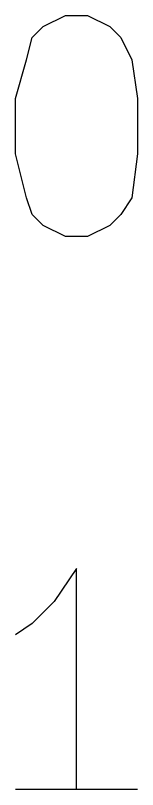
# Model space of a CAD drawing. Extents: x 4000 to 113000, y 4000 to 78670.
# Drawn here: x 59710 to 59930, y 29010 to 30410 of the extents above; entities that cross this region are included whole.
import ezdxf

# ---------------------------------------------------------------- set-up
doc = ezdxf.new("R2010")
doc.units = 0
doc.layers.add('BLACK', color=1, linetype='CONTINUOUS')

msp = doc.modelspace()

# ---------------------------------------------------------------- linework, layer by layer
at = {"layer": 'BLACK'}
for p, q in [((59760, 30390), (59800, 30410)), ((59800, 30410), (59840, 30410)), ((59840, 30410), (59880, 30390)), ((59740, 30370), (59760, 30390)), ((59880, 30390), (59900, 30370)), ((59730, 30330), (59740, 30370)), ((59900, 30370), (59920, 30330)), ((59710, 30260), (59730, 30330)), ((59920, 30330), (59930, 30260)), ((59710, 30160), (59710, 30260)), ((59930, 30260), (59930, 30160)), ((59730, 30080), (59710, 30160)), ((59930, 30160), (59920, 30080)), ((59740, 30050), (59730, 30080)), ((59920, 30080), (59900, 30050)), ((59760, 30030), (59740, 30050)), ((59900, 30050), (59880, 30030)), ((59800, 30010), (59760, 30030)), ((59880, 30030), (59840, 30010)), ((59840, 30010), (59800, 30010)), ((59820, 29410), (59780, 29350)), ((59820, 29010), (59820, 29410)), ((59780, 29350), (59740, 29310)), ((59740, 29310), (59710, 29290)), ((59930, 29010), (59710, 29010))]:
    msp.add_line(p, q, dxfattribs=at)

doc.saveas('drawing.dxf')
